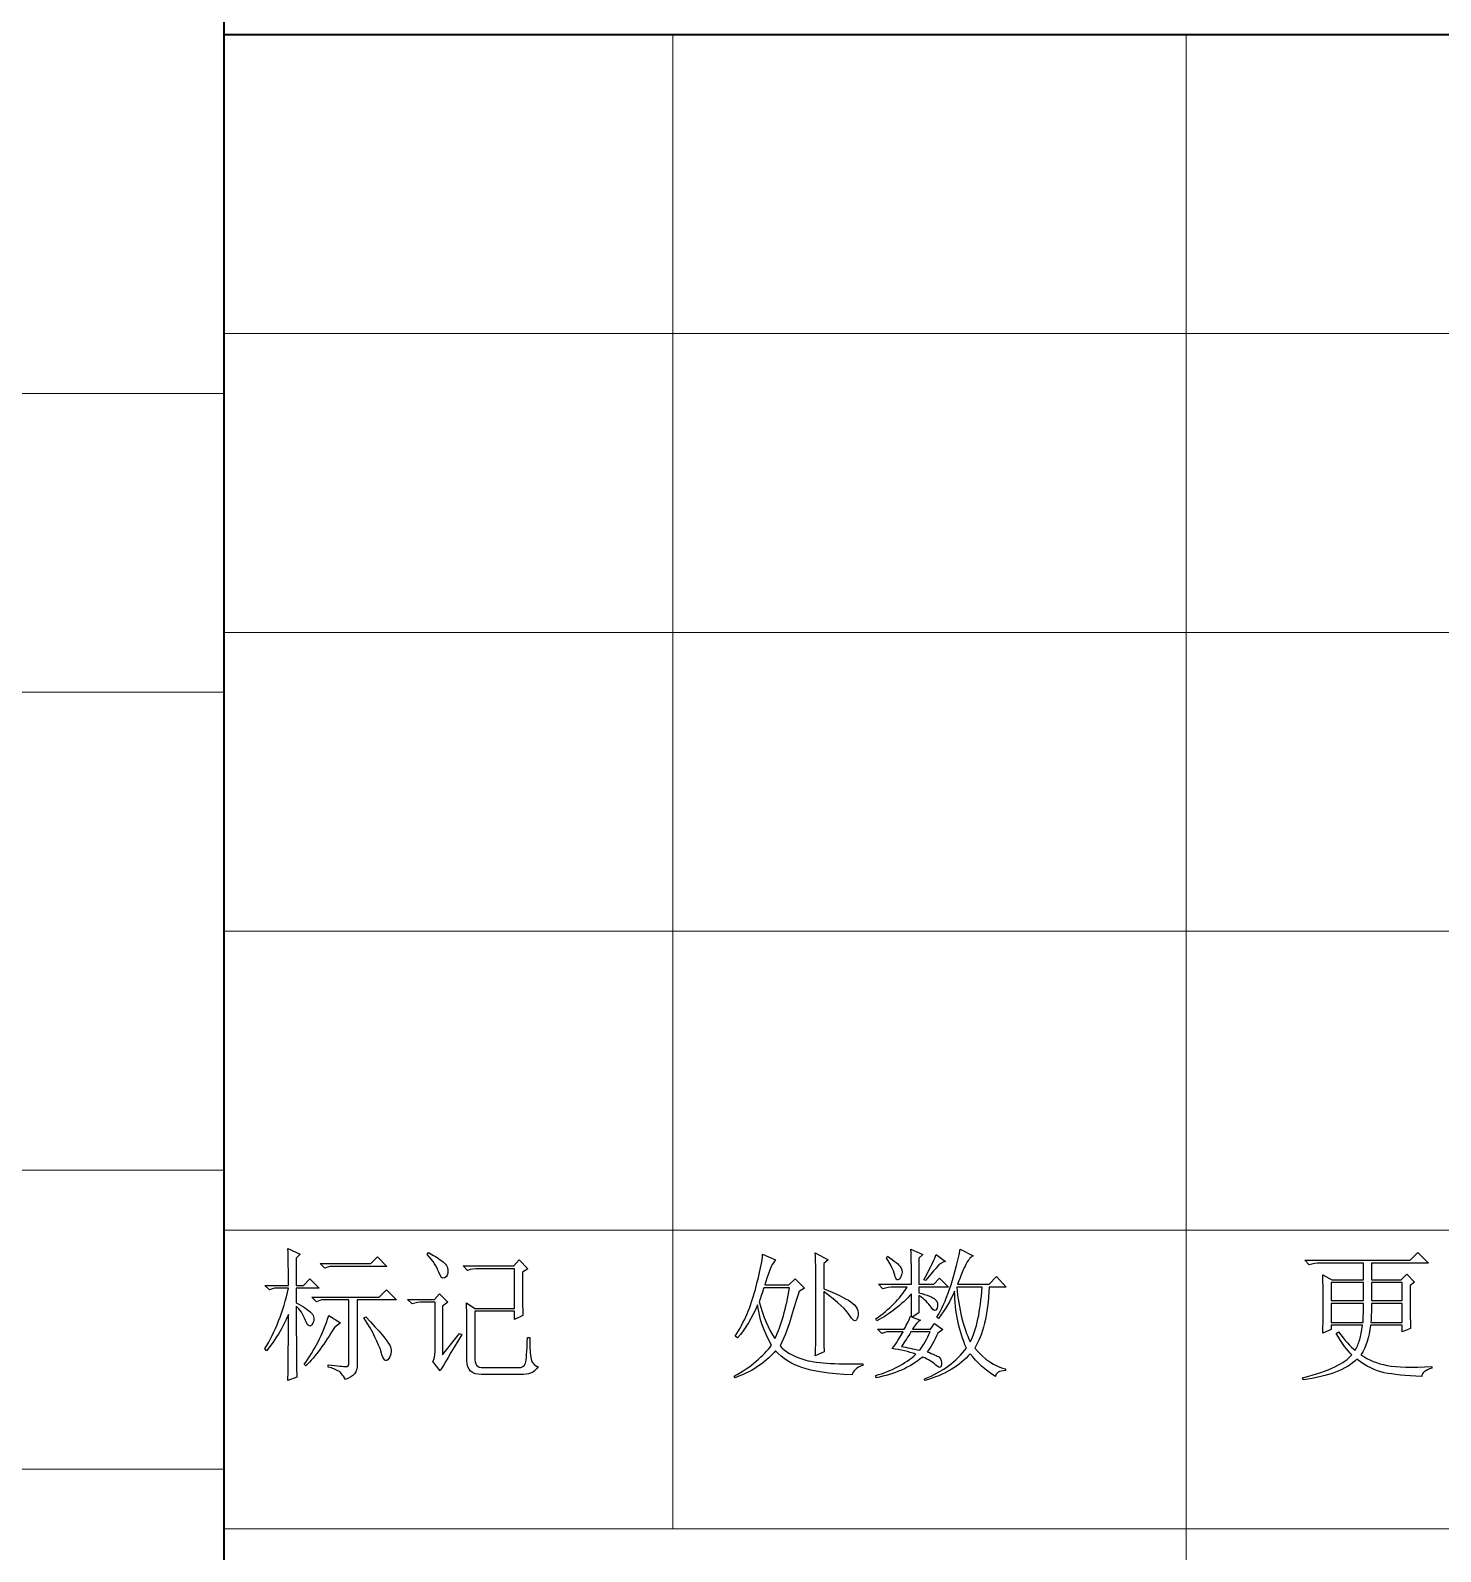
# Model space of a CAD drawing. Header units: millimetres. Extents: x 803 to 1266, y 444 to 714.
# Drawn here: x 823.82 to 845.01, y 468.92 to 491.79 of the extents above; entities that cross this region are included whole.
import ezdxf

# ---------------------------------------------------------------- set-up
doc = ezdxf.new("R2010")
doc.units = ezdxf.units.MM
doc.layers.add('layer 1', color=7, linetype='CONTINUOUS')

msp = doc.modelspace()

# ---------------------------------------------------------------- linework, layer by layer
at = {"layer": 'layer 1', "lineweight": 35}
for points in [[(826.729, 709.179), (826.729, 709.179), (826.729, 451.293), (826.729, 451.293)], [(1000.226, 491.728), (1000.226, 491.728), (826.729, 491.728), (826.729, 491.728)]]:
    msp.add_open_spline(points, degree=3, dxfattribs=at)
at = {"layer": 'layer 1', "color": 1, "lineweight": 9}
for points in [[(826.729, 491.728), (826.729, 491.728), (826.729, 491.728), (826.729, 491.728)], [(826.729, 491.728), (826.729, 491.728), (826.729, 451.293), (826.729, 451.293)], [(833.476, 491.728), (833.476, 491.728), (833.476, 491.728), (833.476, 491.728)], [(833.476, 491.728), (833.476, 491.728), (833.476, 469.264), (833.476, 469.264)], [(841.187, 491.728), (841.187, 491.728), (841.187, 491.728), (841.187, 491.728)], [(841.187, 491.728), (841.187, 491.728), (841.187, 451.293), (841.187, 451.293)], [(884.562, 487.235), (884.562, 487.235), (826.729, 487.235), (826.729, 487.235)], [(826.729, 486.336), (826.729, 486.336), (802.632, 486.336), (802.632, 486.336)], [(826.729, 486.336), (826.729, 486.336), (826.729, 486.336), (826.729, 486.336)], [(884.562, 482.742), (884.562, 482.742), (826.729, 482.742), (826.729, 482.742)], [(826.729, 481.844), (826.729, 481.844), (802.632, 481.844), (802.632, 481.844)], [(826.729, 481.844), (826.729, 481.844), (826.729, 481.844), (826.729, 481.844)], [(884.562, 478.249), (884.562, 478.249), (826.729, 478.249), (826.729, 478.249)], [(826.729, 474.655), (826.729, 474.655), (802.632, 474.655), (802.632, 474.655)], [(826.729, 474.655), (826.729, 474.655), (826.729, 474.655), (826.729, 474.655)], [(884.562, 473.757), (884.562, 473.757), (826.729, 473.757), (826.729, 473.757)], [(826.729, 470.162), (826.729, 470.162), (802.632, 470.162), (802.632, 470.162)], [(826.729, 470.162), (826.729, 470.162), (826.729, 470.162), (826.729, 470.162)], [(942.394, 469.264), (942.394, 469.264), (826.729, 469.264), (826.729, 469.264)]]:
    msp.add_open_spline(points, degree=3, dxfattribs=at)
at = {"layer": 'layer 1', "color": 32, "lineweight": -3}
for points, knots in [([(827.817, 472.613), (827.873, 472.563), (827.919, 472.491), (827.956, 472.399), (827.956, 472.399), (827.992, 472.306), (828.027, 472.289), (828.061, 472.348), (828.061, 472.348), (828.094, 472.407), (828.089, 472.46), (828.044, 472.508), (828.044, 472.508), (827.999, 472.556), (827.923, 472.607), (827.817, 472.663), (827.817, 472.663), (827.817, 472.663), (827.817, 472.882), (827.817, 472.882), (827.817, 472.882), (827.817, 472.882), (828.162, 472.882), (828.162, 472.882), (828.162, 472.882), (828.162, 472.882), (828.019, 473.025), (828.019, 473.025), (828.019, 473.025), (828.019, 473.025), (827.926, 472.924), (827.926, 472.924), (827.926, 472.924), (827.926, 472.924), (827.817, 472.924), (827.817, 472.924), (827.817, 472.924), (827.817, 472.924), (827.817, 473.336), (827.817, 473.336), (827.817, 473.336), (827.817, 473.336), (827.876, 473.395), (827.876, 473.395), (827.876, 473.395), (827.876, 473.395), (827.691, 473.479), (827.691, 473.479), (827.691, 473.479), (827.696, 473.322), (827.699, 473.137), (827.699, 472.924), (827.699, 472.924), (827.699, 472.924), (827.346, 472.924), (827.346, 472.924), (827.346, 472.924), (827.346, 472.924), (827.413, 472.857), (827.413, 472.857), (827.413, 472.857), (827.413, 472.857), (827.489, 472.882), (827.489, 472.882), (827.489, 472.882), (827.489, 472.882), (827.699, 472.882), (827.699, 472.882), (827.699, 472.882), (827.62, 472.529), (827.503, 472.226), (827.346, 471.974), (827.346, 471.974), (827.346, 471.974), (827.371, 471.94), (827.371, 471.94), (827.371, 471.94), (827.506, 472.109), (827.615, 472.291), (827.699, 472.487), (827.699, 472.487), (827.699, 472.066), (827.696, 471.736), (827.691, 471.495), (827.691, 471.495), (827.691, 471.495), (827.825, 471.545), (827.825, 471.545), (827.825, 471.545), (827.82, 471.657), (827.817, 472.013), (827.817, 472.613)], [0, 0, 0, 0, 0.043478, 0.043478, 0.043478, 0.043478, 0.086957, 0.086957, 0.086957, 0.086957, 0.130435, 0.130435, 0.130435, 0.130435, 0.173913, 0.173913, 0.173913, 0.173913, 0.217391, 0.217391, 0.217391, 0.217391, 0.26087, 0.26087, 0.26087, 0.26087, 0.304348, 0.304348, 0.304348, 0.304348, 0.347826, 0.347826, 0.347826, 0.347826, 0.391304, 0.391304, 0.391304, 0.391304, 0.434783, 0.434783, 0.434783, 0.434783, 0.478261, 0.478261, 0.478261, 0.478261, 0.521739, 0.521739, 0.521739, 0.521739, 0.565217, 0.565217, 0.565217, 0.565217, 0.608696, 0.608696, 0.608696, 0.608696, 0.652174, 0.652174, 0.652174, 0.652174, 0.695652, 0.695652, 0.695652, 0.695652, 0.73913, 0.73913, 0.73913, 0.73913, 0.782609, 0.782609, 0.782609, 0.782609, 0.826087, 0.826087, 0.826087, 0.826087, 0.869565, 0.869565, 0.869565, 0.869565, 0.913043, 0.913043, 0.913043, 0.913043, 0.956522, 0.956522, 0.956522, 0.956522, 1, 1, 1, 1]), ([(829.785, 473.387), (829.874, 473.291), (829.932, 473.204), (829.957, 473.126), (829.957, 473.126), (829.982, 473.048), (830.012, 473.018), (830.045, 473.038), (830.045, 473.038), (830.079, 473.057), (830.096, 473.094), (830.096, 473.147), (830.096, 473.147), (830.096, 473.2), (830.065, 473.249), (830.003, 473.294), (830.003, 473.294), (829.942, 473.339), (829.874, 473.381), (829.802, 473.42), (829.802, 473.42), (829.802, 473.42), (829.785, 473.387), (829.785, 473.387)], [0, 0, 0, 0, 0.166667, 0.166667, 0.166667, 0.166667, 0.333333, 0.333333, 0.333333, 0.333333, 0.5, 0.5, 0.5, 0.5, 0.666667, 0.666667, 0.666667, 0.666667, 0.833333, 0.833333, 0.833333, 0.833333, 1, 1, 1, 1]), ([(835.742, 472.832), (835.955, 472.675), (836.088, 472.551), (836.141, 472.462), (836.141, 472.462), (836.194, 472.372), (836.232, 472.369), (836.255, 472.453), (836.255, 472.453), (836.277, 472.537), (836.242, 472.612), (836.15, 472.676), (836.15, 472.676), (836.057, 472.74), (835.921, 472.807), (835.742, 472.874), (835.742, 472.874), (835.742, 472.874), (835.742, 473.252), (835.742, 473.252), (835.742, 473.252), (835.742, 473.252), (835.809, 473.311), (835.809, 473.311), (835.809, 473.311), (835.809, 473.311), (835.616, 473.412), (835.616, 473.412), (835.616, 473.412), (835.621, 473.277), (835.624, 473.174), (835.624, 473.101), (835.624, 473.101), (835.624, 473.101), (835.624, 472.193), (835.624, 472.193), (835.624, 472.193), (835.624, 472.08), (835.621, 471.971), (835.616, 471.865), (835.616, 471.865), (835.616, 471.865), (835.75, 471.924), (835.75, 471.924), (835.75, 471.924), (835.744, 472.019), (835.742, 472.109), (835.742, 472.193), (835.742, 472.193), (835.742, 472.193), (835.742, 472.832), (835.742, 472.832)], [0, 0, 0, 0, 0.076923, 0.076923, 0.076923, 0.076923, 0.153846, 0.153846, 0.153846, 0.153846, 0.230769, 0.230769, 0.230769, 0.230769, 0.307692, 0.307692, 0.307692, 0.307692, 0.384615, 0.384615, 0.384615, 0.384615, 0.461538, 0.461538, 0.461538, 0.461538, 0.538462, 0.538462, 0.538462, 0.538462, 0.615385, 0.615385, 0.615385, 0.615385, 0.692308, 0.692308, 0.692308, 0.692308, 0.769231, 0.769231, 0.769231, 0.769231, 0.846154, 0.846154, 0.846154, 0.846154, 0.923077, 0.923077, 0.923077, 0.923077, 1, 1, 1, 1]), ([(837.054, 473.471), (837.059, 473.32), (837.062, 473.143), (837.062, 472.941), (837.062, 472.941), (837.062, 472.941), (836.566, 472.941), (836.566, 472.941), (836.566, 472.941), (836.566, 472.941), (836.633, 472.874), (836.633, 472.874), (836.633, 472.874), (836.684, 472.89), (836.74, 472.899), (836.802, 472.899), (836.802, 472.899), (836.802, 472.899), (836.995, 472.899), (836.995, 472.899), (836.995, 472.899), (836.888, 472.725), (836.731, 472.565), (836.524, 472.42), (836.524, 472.42), (836.524, 472.42), (836.541, 472.394), (836.541, 472.394), (836.541, 472.394), (836.737, 472.495), (836.911, 472.63), (837.062, 472.798), (837.062, 472.798), (837.062, 472.798), (837.062, 472.453), (837.062, 472.453), (837.062, 472.453), (837.062, 472.453), (837.045, 472.462), (837.045, 472.462), (837.045, 472.462), (837.029, 472.411), (836.998, 472.347), (836.953, 472.268), (836.953, 472.268), (836.953, 472.268), (836.549, 472.268), (836.549, 472.268), (836.549, 472.268), (836.549, 472.268), (836.616, 472.201), (836.616, 472.201), (836.616, 472.201), (836.616, 472.201), (836.692, 472.226), (836.692, 472.226), (836.692, 472.226), (836.692, 472.226), (836.936, 472.226), (836.936, 472.226), (836.936, 472.226), (836.857, 472.092), (836.802, 472.007), (836.768, 471.974), (836.768, 471.974), (836.897, 471.957), (837.017, 471.929), (837.129, 471.89), (837.129, 471.89), (836.961, 471.744), (836.76, 471.638), (836.524, 471.57), (836.524, 471.57), (836.524, 471.57), (836.532, 471.537), (836.532, 471.537), (836.532, 471.537), (836.807, 471.587), (837.04, 471.691), (837.23, 471.848), (837.23, 471.848), (837.314, 471.814), (837.38, 471.774), (837.428, 471.726), (837.428, 471.726), (837.476, 471.678), (837.504, 471.68), (837.512, 471.73), (837.512, 471.73), (837.52, 471.781), (837.509, 471.818), (837.478, 471.844), (837.478, 471.844), (837.447, 471.869), (837.387, 471.896), (837.298, 471.924), (837.298, 471.924), (837.348, 471.991), (837.401, 472.086), (837.457, 472.209), (837.457, 472.209), (837.457, 472.209), (837.533, 472.26), (837.533, 472.26), (837.533, 472.26), (837.533, 472.26), (837.407, 472.352), (837.407, 472.352), (837.407, 472.352), (837.407, 472.352), (837.348, 472.268), (837.348, 472.268), (837.348, 472.268), (837.348, 472.268), (837.079, 472.268), (837.079, 472.268), (837.079, 472.268), (837.118, 472.335), (837.157, 472.38), (837.197, 472.403), (837.197, 472.403), (837.197, 472.403), (837.071, 472.445), (837.071, 472.445), (837.071, 472.445), (837.071, 472.445), (837.171, 472.512), (837.171, 472.512), (837.171, 472.512), (837.171, 472.512), (837.171, 472.773), (837.171, 472.773), (837.171, 472.773), (837.255, 472.717), (837.317, 472.658), (837.357, 472.596), (837.357, 472.596), (837.396, 472.535), (837.425, 472.53), (837.445, 472.584), (837.445, 472.584), (837.464, 472.637), (837.456, 472.68), (837.419, 472.714), (837.419, 472.714), (837.383, 472.748), (837.3, 472.781), (837.171, 472.815), (837.171, 472.815), (837.171, 472.815), (837.171, 472.899), (837.171, 472.899), (837.171, 472.899), (837.171, 472.899), (837.617, 472.899), (837.617, 472.899), (837.617, 472.899), (837.617, 472.899), (837.482, 473.034), (837.482, 473.034), (837.482, 473.034), (837.482, 473.034), (837.399, 472.941), (837.399, 472.941), (837.399, 472.941), (837.399, 472.941), (837.171, 472.941), (837.171, 472.941), (837.171, 472.941), (837.171, 472.941), (837.171, 473.336), (837.171, 473.336), (837.171, 473.336), (837.171, 473.336), (837.23, 473.387), (837.23, 473.387), (837.23, 473.387), (837.23, 473.387), (837.054, 473.471), (837.054, 473.471)], [0, 0, 0, 0, 0.022222, 0.022222, 0.022222, 0.022222, 0.044444, 0.044444, 0.044444, 0.044444, 0.066667, 0.066667, 0.066667, 0.066667, 0.088889, 0.088889, 0.088889, 0.088889, 0.111111, 0.111111, 0.111111, 0.111111, 0.133333, 0.133333, 0.133333, 0.133333, 0.155556, 0.155556, 0.155556, 0.155556, 0.177778, 0.177778, 0.177778, 0.177778, 0.2, 0.2, 0.2, 0.2, 0.222222, 0.222222, 0.222222, 0.222222, 0.244444, 0.244444, 0.244444, 0.244444, 0.266667, 0.266667, 0.266667, 0.266667, 0.288889, 0.288889, 0.288889, 0.288889, 0.311111, 0.311111, 0.311111, 0.311111, 0.333333, 0.333333, 0.333333, 0.333333, 0.355556, 0.355556, 0.355556, 0.355556, 0.377778, 0.377778, 0.377778, 0.377778, 0.4, 0.4, 0.4, 0.4, 0.422222, 0.422222, 0.422222, 0.422222, 0.444444, 0.444444, 0.444444, 0.444444, 0.466667, 0.466667, 0.466667, 0.466667, 0.488889, 0.488889, 0.488889, 0.488889, 0.511111, 0.511111, 0.511111, 0.511111, 0.533333, 0.533333, 0.533333, 0.533333, 0.555556, 0.555556, 0.555556, 0.555556, 0.577778, 0.577778, 0.577778, 0.577778, 0.6, 0.6, 0.6, 0.6, 0.622222, 0.622222, 0.622222, 0.622222, 0.644444, 0.644444, 0.644444, 0.644444, 0.666667, 0.666667, 0.666667, 0.666667, 0.688889, 0.688889, 0.688889, 0.688889, 0.711111, 0.711111, 0.711111, 0.711111, 0.733333, 0.733333, 0.733333, 0.733333, 0.755556, 0.755556, 0.755556, 0.755556, 0.777778, 0.777778, 0.777778, 0.777778, 0.8, 0.8, 0.8, 0.8, 0.822222, 0.822222, 0.822222, 0.822222, 0.844444, 0.844444, 0.844444, 0.844444, 0.866667, 0.866667, 0.866667, 0.866667, 0.888889, 0.888889, 0.888889, 0.888889, 0.911111, 0.911111, 0.911111, 0.911111, 0.933333, 0.933333, 0.933333, 0.933333, 0.955556, 0.955556, 0.955556, 0.955556, 0.977778, 0.977778, 0.977778, 0.977778, 1, 1, 1, 1]), ([(837.794, 473.471), (837.698, 473.011), (837.581, 472.669), (837.441, 472.445), (837.441, 472.445), (837.441, 472.445), (837.466, 472.428), (837.466, 472.428), (837.466, 472.428), (837.567, 472.557), (837.648, 472.694), (837.71, 472.84), (837.71, 472.84), (837.715, 472.526), (837.774, 472.24), (837.886, 471.982), (837.886, 471.982), (837.74, 471.781), (837.53, 471.626), (837.255, 471.52), (837.255, 471.52), (837.255, 471.52), (837.264, 471.495), (837.264, 471.495), (837.264, 471.495), (837.561, 471.579), (837.788, 471.713), (837.945, 471.898), (837.945, 471.898), (838.046, 471.764), (838.172, 471.649), (838.323, 471.554), (838.323, 471.554), (838.329, 471.61), (838.379, 471.64), (838.475, 471.646), (838.475, 471.646), (838.475, 471.646), (838.475, 471.671), (838.475, 471.671), (838.475, 471.671), (838.312, 471.705), (838.158, 471.809), (838.012, 471.982), (838.012, 471.982), (838.135, 472.173), (838.209, 472.479), (838.231, 472.899), (838.231, 472.899), (838.231, 472.899), (838.483, 472.899), (838.483, 472.899), (838.483, 472.899), (838.483, 472.899), (838.34, 473.059), (838.34, 473.059), (838.34, 473.059), (838.34, 473.059), (838.231, 472.941), (838.231, 472.941), (838.231, 472.941), (838.231, 472.941), (837.752, 472.941), (837.752, 472.941), (837.752, 472.941), (837.808, 473.081), (837.85, 473.181), (837.878, 473.24), (837.878, 473.24), (837.906, 473.298), (837.942, 473.342), (837.987, 473.37), (837.987, 473.37), (837.987, 473.37), (837.794, 473.471), (837.794, 473.471)], [0, 0, 0, 0, 0.052632, 0.052632, 0.052632, 0.052632, 0.105263, 0.105263, 0.105263, 0.105263, 0.157895, 0.157895, 0.157895, 0.157895, 0.210526, 0.210526, 0.210526, 0.210526, 0.263158, 0.263158, 0.263158, 0.263158, 0.315789, 0.315789, 0.315789, 0.315789, 0.368421, 0.368421, 0.368421, 0.368421, 0.421053, 0.421053, 0.421053, 0.421053, 0.473684, 0.473684, 0.473684, 0.473684, 0.526316, 0.526316, 0.526316, 0.526316, 0.578947, 0.578947, 0.578947, 0.578947, 0.631579, 0.631579, 0.631579, 0.631579, 0.684211, 0.684211, 0.684211, 0.684211, 0.736842, 0.736842, 0.736842, 0.736842, 0.789474, 0.789474, 0.789474, 0.789474, 0.842105, 0.842105, 0.842105, 0.842105, 0.894737, 0.894737, 0.894737, 0.894737, 0.947368, 0.947368, 0.947368, 0.947368, 1, 1, 1, 1]), ([(843.242, 472.209), (843.242, 472.209), (843.368, 472.26), (843.368, 472.26), (843.368, 472.26), (843.368, 472.26), (843.368, 472.327), (843.368, 472.327), (843.368, 472.327), (843.368, 472.327), (843.839, 472.327), (843.839, 472.327), (843.839, 472.327), (843.828, 472.237), (843.814, 472.165), (843.797, 472.109), (843.797, 472.109), (843.78, 472.052), (843.758, 471.999), (843.73, 471.949), (843.73, 471.949), (843.657, 472.005), (843.573, 472.097), (843.477, 472.226), (843.477, 472.226), (843.477, 472.226), (843.444, 472.201), (843.444, 472.201), (843.444, 472.201), (843.533, 472.05), (843.612, 471.943), (843.679, 471.882), (843.679, 471.882), (843.629, 471.82), (843.543, 471.76), (843.423, 471.701), (843.423, 471.701), (843.302, 471.642), (843.141, 471.587), (842.939, 471.537), (842.939, 471.537), (842.939, 471.537), (842.947, 471.503), (842.947, 471.503), (842.947, 471.503), (843.138, 471.531), (843.301, 471.57), (843.435, 471.621), (843.435, 471.621), (843.57, 471.671), (843.676, 471.736), (843.755, 471.814), (843.755, 471.814), (843.895, 471.708), (844.032, 471.64), (844.167, 471.612), (844.167, 471.612), (844.302, 471.584), (844.489, 471.565), (844.73, 471.554), (844.73, 471.554), (844.73, 471.61), (844.781, 471.652), (844.882, 471.68), (844.882, 471.68), (844.882, 471.68), (844.882, 471.705), (844.882, 471.705), (844.882, 471.705), (844.585, 471.688), (844.36, 471.694), (844.209, 471.722), (844.209, 471.722), (844.058, 471.75), (843.926, 471.803), (843.814, 471.882), (843.814, 471.882), (843.892, 471.999), (843.94, 472.148), (843.957, 472.327), (843.957, 472.327), (843.957, 472.327), (844.436, 472.327), (844.436, 472.327), (844.436, 472.327), (844.436, 472.327), (844.436, 472.226), (844.436, 472.226), (844.436, 472.226), (844.436, 472.226), (844.562, 472.277), (844.562, 472.277), (844.562, 472.277), (844.557, 472.383), (844.554, 472.599), (844.554, 472.924), (844.554, 472.924), (844.554, 472.924), (844.621, 472.975), (844.621, 472.975), (844.621, 472.975), (844.621, 472.975), (844.503, 473.092), (844.503, 473.092), (844.503, 473.092), (844.503, 473.092), (844.419, 473.008), (844.419, 473.008), (844.419, 473.008), (844.419, 473.008), (843.974, 473.008), (843.974, 473.008), (843.974, 473.008), (843.974, 473.008), (843.974, 473.261), (843.974, 473.261), (843.974, 473.261), (843.974, 473.261), (844.831, 473.261), (844.831, 473.261), (844.831, 473.261), (844.831, 473.261), (844.671, 473.42), (844.671, 473.42), (844.671, 473.42), (844.671, 473.42), (844.554, 473.303), (844.554, 473.303), (844.554, 473.303), (844.554, 473.303), (842.973, 473.303), (842.973, 473.303), (842.973, 473.303), (842.973, 473.303), (843.04, 473.235), (843.04, 473.235), (843.04, 473.235), (843.091, 473.252), (843.147, 473.261), (843.208, 473.261), (843.208, 473.261), (843.208, 473.261), (843.856, 473.261), (843.856, 473.261), (843.856, 473.261), (843.856, 473.261), (843.856, 473.008), (843.856, 473.008), (843.856, 473.008), (843.856, 473.008), (843.376, 473.008), (843.376, 473.008), (843.376, 473.008), (843.376, 473.008), (843.242, 473.084), (843.242, 473.084), (843.242, 473.084), (843.247, 472.944), (843.25, 472.794), (843.25, 472.634), (843.25, 472.634), (843.25, 472.474), (843.247, 472.333), (843.242, 472.209)], [0, 0, 0, 0, 0.02439, 0.02439, 0.02439, 0.02439, 0.04878, 0.04878, 0.04878, 0.04878, 0.073171, 0.073171, 0.073171, 0.073171, 0.097561, 0.097561, 0.097561, 0.097561, 0.121951, 0.121951, 0.121951, 0.121951, 0.146341, 0.146341, 0.146341, 0.146341, 0.170732, 0.170732, 0.170732, 0.170732, 0.195122, 0.195122, 0.195122, 0.195122, 0.219512, 0.219512, 0.219512, 0.219512, 0.243902, 0.243902, 0.243902, 0.243902, 0.268293, 0.268293, 0.268293, 0.268293, 0.292683, 0.292683, 0.292683, 0.292683, 0.317073, 0.317073, 0.317073, 0.317073, 0.341463, 0.341463, 0.341463, 0.341463, 0.365854, 0.365854, 0.365854, 0.365854, 0.390244, 0.390244, 0.390244, 0.390244, 0.414634, 0.414634, 0.414634, 0.414634, 0.439024, 0.439024, 0.439024, 0.439024, 0.463415, 0.463415, 0.463415, 0.463415, 0.487805, 0.487805, 0.487805, 0.487805, 0.512195, 0.512195, 0.512195, 0.512195, 0.536585, 0.536585, 0.536585, 0.536585, 0.560976, 0.560976, 0.560976, 0.560976, 0.585366, 0.585366, 0.585366, 0.585366, 0.609756, 0.609756, 0.609756, 0.609756, 0.634146, 0.634146, 0.634146, 0.634146, 0.658537, 0.658537, 0.658537, 0.658537, 0.682927, 0.682927, 0.682927, 0.682927, 0.707317, 0.707317, 0.707317, 0.707317, 0.731707, 0.731707, 0.731707, 0.731707, 0.756098, 0.756098, 0.756098, 0.756098, 0.780488, 0.780488, 0.780488, 0.780488, 0.804878, 0.804878, 0.804878, 0.804878, 0.829268, 0.829268, 0.829268, 0.829268, 0.853659, 0.853659, 0.853659, 0.853659, 0.878049, 0.878049, 0.878049, 0.878049, 0.902439, 0.902439, 0.902439, 0.902439, 0.926829, 0.926829, 0.926829, 0.926829, 0.95122, 0.95122, 0.95122, 0.95122, 0.97561, 0.97561, 0.97561, 0.97561, 1, 1, 1, 1]), ([(828.178, 473.252), (828.178, 473.252), (828.246, 473.185), (828.246, 473.185), (828.246, 473.185), (828.246, 473.185), (828.322, 473.21), (828.322, 473.21), (828.322, 473.21), (828.322, 473.21), (829.179, 473.21), (829.179, 473.21), (829.179, 473.21), (829.179, 473.21), (829.036, 473.353), (829.036, 473.353), (829.036, 473.353), (829.036, 473.353), (828.935, 473.252), (828.935, 473.252), (828.935, 473.252), (828.935, 473.252), (828.178, 473.252), (828.178, 473.252)], [0, 0, 0, 0, 0.166667, 0.166667, 0.166667, 0.166667, 0.333333, 0.333333, 0.333333, 0.333333, 0.5, 0.5, 0.5, 0.5, 0.666667, 0.666667, 0.666667, 0.666667, 0.833333, 0.833333, 0.833333, 0.833333, 1, 1, 1, 1]), ([(830.382, 471.797), (830.382, 471.652), (830.455, 471.582), (830.6, 471.587), (830.6, 471.587), (830.6, 471.587), (831.231, 471.587), (831.231, 471.587), (831.231, 471.587), (831.338, 471.587), (831.41, 471.626), (831.45, 471.705), (831.45, 471.705), (831.388, 471.722), (831.352, 471.769), (831.34, 471.848), (831.34, 471.848), (831.329, 471.926), (831.324, 472.024), (831.324, 472.142), (831.324, 472.142), (831.324, 472.142), (831.29, 472.142), (831.29, 472.142), (831.29, 472.142), (831.284, 471.929), (831.274, 471.8), (831.26, 471.755), (831.26, 471.755), (831.246, 471.71), (831.211, 471.688), (831.155, 471.688), (831.155, 471.688), (831.155, 471.688), (830.625, 471.688), (830.625, 471.688), (830.625, 471.688), (830.536, 471.688), (830.494, 471.738), (830.499, 471.84), (830.499, 471.84), (830.499, 471.84), (830.499, 472.537), (830.499, 472.537), (830.499, 472.537), (830.499, 472.537), (831.096, 472.537), (831.096, 472.537), (831.096, 472.537), (831.096, 472.537), (831.096, 472.411), (831.096, 472.411), (831.096, 472.411), (831.096, 472.411), (831.223, 472.47), (831.223, 472.47), (831.223, 472.47), (831.217, 472.554), (831.214, 472.773), (831.214, 473.126), (831.214, 473.126), (831.214, 473.126), (831.298, 473.176), (831.298, 473.176), (831.298, 473.176), (831.298, 473.176), (831.164, 473.311), (831.164, 473.311), (831.164, 473.311), (831.164, 473.311), (831.088, 473.218), (831.088, 473.218), (831.088, 473.218), (831.088, 473.218), (830.323, 473.218), (830.323, 473.218), (830.323, 473.218), (830.323, 473.218), (830.39, 473.151), (830.39, 473.151), (830.39, 473.151), (830.441, 473.168), (830.497, 473.176), (830.558, 473.176), (830.558, 473.176), (830.558, 473.176), (831.096, 473.176), (831.096, 473.176), (831.096, 473.176), (831.096, 473.176), (831.096, 472.579), (831.096, 472.579), (831.096, 472.579), (831.096, 472.579), (830.499, 472.579), (830.499, 472.579), (830.499, 472.579), (830.499, 472.579), (830.373, 472.663), (830.373, 472.663), (830.373, 472.663), (830.379, 472.563), (830.382, 472.467), (830.382, 472.378), (830.382, 472.378), (830.382, 472.378), (830.382, 471.797), (830.382, 471.797)], [0, 0, 0, 0, 0.037037, 0.037037, 0.037037, 0.037037, 0.074074, 0.074074, 0.074074, 0.074074, 0.111111, 0.111111, 0.111111, 0.111111, 0.148148, 0.148148, 0.148148, 0.148148, 0.185185, 0.185185, 0.185185, 0.185185, 0.222222, 0.222222, 0.222222, 0.222222, 0.259259, 0.259259, 0.259259, 0.259259, 0.296296, 0.296296, 0.296296, 0.296296, 0.333333, 0.333333, 0.333333, 0.333333, 0.37037, 0.37037, 0.37037, 0.37037, 0.407407, 0.407407, 0.407407, 0.407407, 0.444444, 0.444444, 0.444444, 0.444444, 0.481481, 0.481481, 0.481481, 0.481481, 0.518519, 0.518519, 0.518519, 0.518519, 0.555556, 0.555556, 0.555556, 0.555556, 0.592593, 0.592593, 0.592593, 0.592593, 0.62963, 0.62963, 0.62963, 0.62963, 0.666667, 0.666667, 0.666667, 0.666667, 0.703704, 0.703704, 0.703704, 0.703704, 0.740741, 0.740741, 0.740741, 0.740741, 0.777778, 0.777778, 0.777778, 0.777778, 0.814815, 0.814815, 0.814815, 0.814815, 0.851852, 0.851852, 0.851852, 0.851852, 0.888889, 0.888889, 0.888889, 0.888889, 0.925926, 0.925926, 0.925926, 0.925926, 0.962963, 0.962963, 0.962963, 0.962963, 1, 1, 1, 1]), ([(835.456, 472.882), (835.456, 472.882), (835.313, 473.025), (835.313, 473.025), (835.313, 473.025), (835.313, 473.025), (835.22, 472.932), (835.22, 472.932), (835.22, 472.932), (835.22, 472.932), (834.859, 472.932), (834.859, 472.932), (834.859, 472.932), (834.904, 473.078), (834.936, 473.171), (834.955, 473.21), (834.955, 473.21), (834.975, 473.249), (834.996, 473.283), (835.019, 473.311), (835.019, 473.311), (835.019, 473.311), (834.825, 473.395), (834.825, 473.395), (834.825, 473.395), (834.82, 473.3), (834.783, 473.123), (834.716, 472.865), (834.716, 472.865), (834.649, 472.607), (834.548, 472.372), (834.413, 472.159), (834.413, 472.159), (834.413, 472.159), (834.447, 472.134), (834.447, 472.134), (834.447, 472.134), (834.564, 472.274), (834.666, 472.439), (834.75, 472.63), (834.75, 472.63), (834.772, 472.434), (834.842, 472.232), (834.96, 472.024), (834.96, 472.024), (834.898, 471.946), (834.821, 471.866), (834.728, 471.785), (834.728, 471.785), (834.636, 471.704), (834.525, 471.629), (834.397, 471.562), (834.397, 471.562), (834.397, 471.562), (834.413, 471.537), (834.413, 471.537), (834.413, 471.537), (834.564, 471.593), (834.689, 471.657), (834.787, 471.73), (834.787, 471.73), (834.886, 471.803), (834.963, 471.873), (835.019, 471.94), (835.019, 471.94), (835.125, 471.828), (835.257, 471.744), (835.414, 471.688), (835.414, 471.688), (835.571, 471.632), (835.823, 471.596), (836.171, 471.579), (836.171, 471.579), (836.182, 471.64), (836.235, 471.688), (836.33, 471.722), (836.33, 471.722), (836.33, 471.722), (836.33, 471.747), (836.33, 471.747), (836.33, 471.747), (835.905, 471.736), (835.609, 471.757), (835.443, 471.81), (835.443, 471.81), (835.278, 471.863), (835.159, 471.932), (835.086, 472.016), (835.086, 472.016), (835.159, 472.167), (835.215, 472.312), (835.254, 472.449), (835.254, 472.449), (835.293, 472.587), (835.333, 472.714), (835.372, 472.832), (835.372, 472.832), (835.372, 472.832), (835.456, 472.882), (835.456, 472.882)], [0, 0, 0, 0, 0.04, 0.04, 0.04, 0.04, 0.08, 0.08, 0.08, 0.08, 0.12, 0.12, 0.12, 0.12, 0.16, 0.16, 0.16, 0.16, 0.2, 0.2, 0.2, 0.2, 0.24, 0.24, 0.24, 0.24, 0.28, 0.28, 0.28, 0.28, 0.32, 0.32, 0.32, 0.32, 0.36, 0.36, 0.36, 0.36, 0.4, 0.4, 0.4, 0.4, 0.44, 0.44, 0.44, 0.44, 0.48, 0.48, 0.48, 0.48, 0.52, 0.52, 0.52, 0.52, 0.56, 0.56, 0.56, 0.56, 0.6, 0.6, 0.6, 0.6, 0.64, 0.64, 0.64, 0.64, 0.68, 0.68, 0.68, 0.68, 0.72, 0.72, 0.72, 0.72, 0.76, 0.76, 0.76, 0.76, 0.8, 0.8, 0.8, 0.8, 0.84, 0.84, 0.84, 0.84, 0.88, 0.88, 0.88, 0.88, 0.92, 0.92, 0.92, 0.92, 0.96, 0.96, 0.96, 0.96, 1, 1, 1, 1]), ([(836.7, 473.362), (836.7, 473.362), (836.684, 473.336), (836.684, 473.336), (836.684, 473.336), (836.745, 473.246), (836.788, 473.161), (836.81, 473.08), (836.81, 473.08), (836.832, 472.998), (836.86, 472.986), (836.894, 473.042), (836.894, 473.042), (836.927, 473.098), (836.93, 473.148), (836.902, 473.193), (836.902, 473.193), (836.874, 473.238), (836.807, 473.294), (836.7, 473.362)], [0, 0, 0, 0, 0.2, 0.2, 0.2, 0.2, 0.4, 0.4, 0.4, 0.4, 0.6, 0.6, 0.6, 0.6, 0.8, 0.8, 0.8, 0.8, 1, 1, 1, 1]), ([(837.432, 473.387), (837.415, 473.331), (837.354, 473.204), (837.247, 473.008), (837.247, 473.008), (837.247, 473.008), (837.272, 473), (837.272, 473), (837.272, 473), (837.351, 473.09), (837.408, 473.157), (837.445, 473.202), (837.445, 473.202), (837.481, 473.246), (837.524, 473.275), (837.575, 473.286), (837.575, 473.286), (837.575, 473.286), (837.432, 473.387), (837.432, 473.387)], [0, 0, 0, 0, 0.2, 0.2, 0.2, 0.2, 0.4, 0.4, 0.4, 0.4, 0.6, 0.6, 0.6, 0.6, 0.8, 0.8, 0.8, 0.8, 1, 1, 1, 1]), ([(843.368, 472.966), (843.368, 472.966), (843.856, 472.966), (843.856, 472.966), (843.856, 472.966), (843.856, 472.966), (843.856, 472.697), (843.856, 472.697), (843.856, 472.697), (843.856, 472.697), (843.368, 472.697), (843.368, 472.697), (843.368, 472.697), (843.368, 472.697), (843.368, 472.966), (843.368, 472.966)], [0, 0, 0, 0, 0.25, 0.25, 0.25, 0.25, 0.5, 0.5, 0.5, 0.5, 0.75, 0.75, 0.75, 0.75, 1, 1, 1, 1]), ([(843.974, 472.966), (843.974, 472.966), (844.436, 472.966), (844.436, 472.966), (844.436, 472.966), (844.436, 472.966), (844.436, 472.697), (844.436, 472.697), (844.436, 472.697), (844.436, 472.697), (843.974, 472.697), (843.974, 472.697), (843.974, 472.697), (843.974, 472.697), (843.974, 472.966), (843.974, 472.966)], [0, 0, 0, 0, 0.25, 0.25, 0.25, 0.25, 0.5, 0.5, 0.5, 0.5, 0.75, 0.75, 0.75, 0.75, 1, 1, 1, 1]), ([(828.296, 471.73), (828.296, 471.73), (828.296, 471.696), (828.296, 471.696), (828.296, 471.696), (828.358, 471.68), (828.407, 471.661), (828.443, 471.642), (828.443, 471.642), (828.48, 471.622), (828.517, 471.579), (828.557, 471.512), (828.557, 471.512), (828.619, 471.534), (828.664, 471.562), (828.691, 471.596), (828.691, 471.596), (828.72, 471.629), (828.733, 471.677), (828.733, 471.738), (828.733, 471.738), (828.733, 471.738), (828.733, 472.706), (828.733, 472.706), (828.733, 472.706), (828.733, 472.706), (829.322, 472.706), (829.322, 472.706), (829.322, 472.706), (829.322, 472.706), (829.171, 472.857), (829.171, 472.857), (829.171, 472.857), (829.171, 472.857), (829.061, 472.748), (829.061, 472.748), (829.061, 472.748), (829.061, 472.748), (828.052, 472.748), (828.052, 472.748), (828.052, 472.748), (828.052, 472.748), (828.12, 472.68), (828.12, 472.68), (828.12, 472.68), (828.12, 472.68), (828.195, 472.706), (828.195, 472.706), (828.195, 472.706), (828.195, 472.706), (828.607, 472.706), (828.607, 472.706), (828.607, 472.706), (828.607, 472.706), (828.607, 471.747), (828.607, 471.747), (828.607, 471.747), (828.607, 471.719), (828.592, 471.705), (828.561, 471.705), (828.561, 471.705), (828.53, 471.705), (828.442, 471.713), (828.296, 471.73)], [0, 0, 0, 0, 0.0625, 0.0625, 0.0625, 0.0625, 0.125, 0.125, 0.125, 0.125, 0.1875, 0.1875, 0.1875, 0.1875, 0.25, 0.25, 0.25, 0.25, 0.3125, 0.3125, 0.3125, 0.3125, 0.375, 0.375, 0.375, 0.375, 0.4375, 0.4375, 0.4375, 0.4375, 0.5, 0.5, 0.5, 0.5, 0.5625, 0.5625, 0.5625, 0.5625, 0.625, 0.625, 0.625, 0.625, 0.6875, 0.6875, 0.6875, 0.6875, 0.75, 0.75, 0.75, 0.75, 0.8125, 0.8125, 0.8125, 0.8125, 0.875, 0.875, 0.875, 0.875, 0.9375, 0.9375, 0.9375, 0.9375, 1, 1, 1, 1]), ([(829.869, 471.781), (829.869, 471.781), (829.978, 471.638), (829.978, 471.638), (829.978, 471.638), (830.028, 471.727), (830.138, 471.91), (830.306, 472.184), (830.306, 472.184), (830.306, 472.184), (830.272, 472.201), (830.272, 472.201), (830.272, 472.201), (830.272, 472.201), (830.012, 471.882), (830.012, 471.882), (830.012, 471.882), (830.012, 471.882), (830.012, 472.613), (830.012, 472.613), (830.012, 472.613), (830.012, 472.613), (830.096, 472.672), (830.096, 472.672), (830.096, 472.672), (830.096, 472.672), (829.969, 472.798), (829.969, 472.798), (829.969, 472.798), (829.969, 472.798), (829.894, 472.714), (829.894, 472.714), (829.894, 472.714), (829.894, 472.714), (829.49, 472.714), (829.49, 472.714), (829.49, 472.714), (829.49, 472.714), (829.558, 472.647), (829.558, 472.647), (829.558, 472.647), (829.608, 472.663), (829.664, 472.672), (829.726, 472.672), (829.726, 472.672), (829.726, 472.672), (829.902, 472.672), (829.902, 472.672), (829.902, 472.672), (829.902, 472.672), (829.902, 471.932), (829.902, 471.932), (829.902, 471.932), (829.902, 471.865), (829.891, 471.814), (829.869, 471.781)], [0, 0, 0, 0, 0.071429, 0.071429, 0.071429, 0.071429, 0.142857, 0.142857, 0.142857, 0.142857, 0.214286, 0.214286, 0.214286, 0.214286, 0.285714, 0.285714, 0.285714, 0.285714, 0.357143, 0.357143, 0.357143, 0.357143, 0.428571, 0.428571, 0.428571, 0.428571, 0.5, 0.5, 0.5, 0.5, 0.571429, 0.571429, 0.571429, 0.571429, 0.642857, 0.642857, 0.642857, 0.642857, 0.714286, 0.714286, 0.714286, 0.714286, 0.785714, 0.785714, 0.785714, 0.785714, 0.857143, 0.857143, 0.857143, 0.857143, 0.928571, 0.928571, 0.928571, 0.928571, 1, 1, 1, 1]), ([(834.842, 472.89), (834.842, 472.89), (835.229, 472.89), (835.229, 472.89), (835.229, 472.89), (835.178, 472.582), (835.105, 472.327), (835.01, 472.125), (835.01, 472.125), (834.909, 472.271), (834.831, 472.456), (834.775, 472.68), (834.775, 472.68), (834.797, 472.748), (834.82, 472.818), (834.842, 472.89)], [0, 0, 0, 0, 0.25, 0.25, 0.25, 0.25, 0.5, 0.5, 0.5, 0.5, 0.75, 0.75, 0.75, 0.75, 1, 1, 1, 1]), ([(837.743, 472.899), (837.743, 472.899), (838.122, 472.899), (838.122, 472.899), (838.122, 472.899), (838.099, 472.535), (838.04, 472.26), (837.945, 472.075), (837.945, 472.075), (837.838, 472.293), (837.771, 472.568), (837.743, 472.899)], [0, 0, 0, 0, 0.333333, 0.333333, 0.333333, 0.333333, 0.666667, 0.666667, 0.666667, 0.666667, 1, 1, 1, 1]), ([(843.368, 472.655), (843.368, 472.655), (843.856, 472.655), (843.856, 472.655), (843.856, 472.655), (843.856, 472.588), (843.853, 472.493), (843.847, 472.369), (843.847, 472.369), (843.847, 472.369), (843.368, 472.369), (843.368, 472.369), (843.368, 472.369), (843.368, 472.369), (843.368, 472.655), (843.368, 472.655)], [0, 0, 0, 0, 0.25, 0.25, 0.25, 0.25, 0.5, 0.5, 0.5, 0.5, 0.75, 0.75, 0.75, 0.75, 1, 1, 1, 1]), ([(843.974, 472.655), (843.974, 472.655), (844.436, 472.655), (844.436, 472.655), (844.436, 472.655), (844.436, 472.655), (844.436, 472.369), (844.436, 472.369), (844.436, 472.369), (844.436, 472.369), (843.965, 472.369), (843.965, 472.369), (843.965, 472.369), (843.971, 472.476), (843.974, 472.571), (843.974, 472.655)], [0, 0, 0, 0, 0.25, 0.25, 0.25, 0.25, 0.5, 0.5, 0.5, 0.5, 0.75, 0.75, 0.75, 0.75, 1, 1, 1, 1]), ([(828.305, 472.47), (828.215, 472.19), (828.092, 471.946), (827.934, 471.738), (827.934, 471.738), (827.934, 471.738), (827.96, 471.713), (827.96, 471.713), (827.96, 471.713), (828.106, 471.859), (828.248, 472.052), (828.389, 472.293), (828.389, 472.293), (828.389, 472.293), (828.481, 472.361), (828.481, 472.361), (828.481, 472.361), (828.481, 472.361), (828.305, 472.47), (828.305, 472.47)], [0, 0, 0, 0, 0.2, 0.2, 0.2, 0.2, 0.4, 0.4, 0.4, 0.4, 0.6, 0.6, 0.6, 0.6, 0.8, 0.8, 0.8, 0.8, 1, 1, 1, 1]), ([(828.86, 472.453), (828.86, 472.453), (828.834, 472.437), (828.834, 472.437), (828.834, 472.437), (828.969, 472.223), (829.055, 472.052), (829.091, 471.924), (829.091, 471.924), (829.127, 471.795), (829.167, 471.762), (829.209, 471.827), (829.209, 471.827), (829.251, 471.891), (829.255, 471.957), (829.221, 472.024), (829.221, 472.024), (829.188, 472.092), (829.067, 472.235), (828.86, 472.453)], [0, 0, 0, 0, 0.2, 0.2, 0.2, 0.2, 0.4, 0.4, 0.4, 0.4, 0.6, 0.6, 0.6, 0.6, 0.8, 0.8, 0.8, 0.8, 1, 1, 1, 1]), ([(837.054, 472.226), (837.054, 472.226), (837.34, 472.226), (837.34, 472.226), (837.34, 472.226), (837.295, 472.12), (837.244, 472.027), (837.188, 471.949), (837.188, 471.949), (837.087, 471.971), (836.995, 471.991), (836.911, 472.007), (836.911, 472.007), (836.961, 472.08), (837.009, 472.153), (837.054, 472.226)], [0, 0, 0, 0, 0.25, 0.25, 0.25, 0.25, 0.5, 0.5, 0.5, 0.5, 0.75, 0.75, 0.75, 0.75, 1, 1, 1, 1])]:
    msp.add_open_spline(points, degree=3, knots=knots, dxfattribs=at)

doc.saveas('drawing.dxf')
